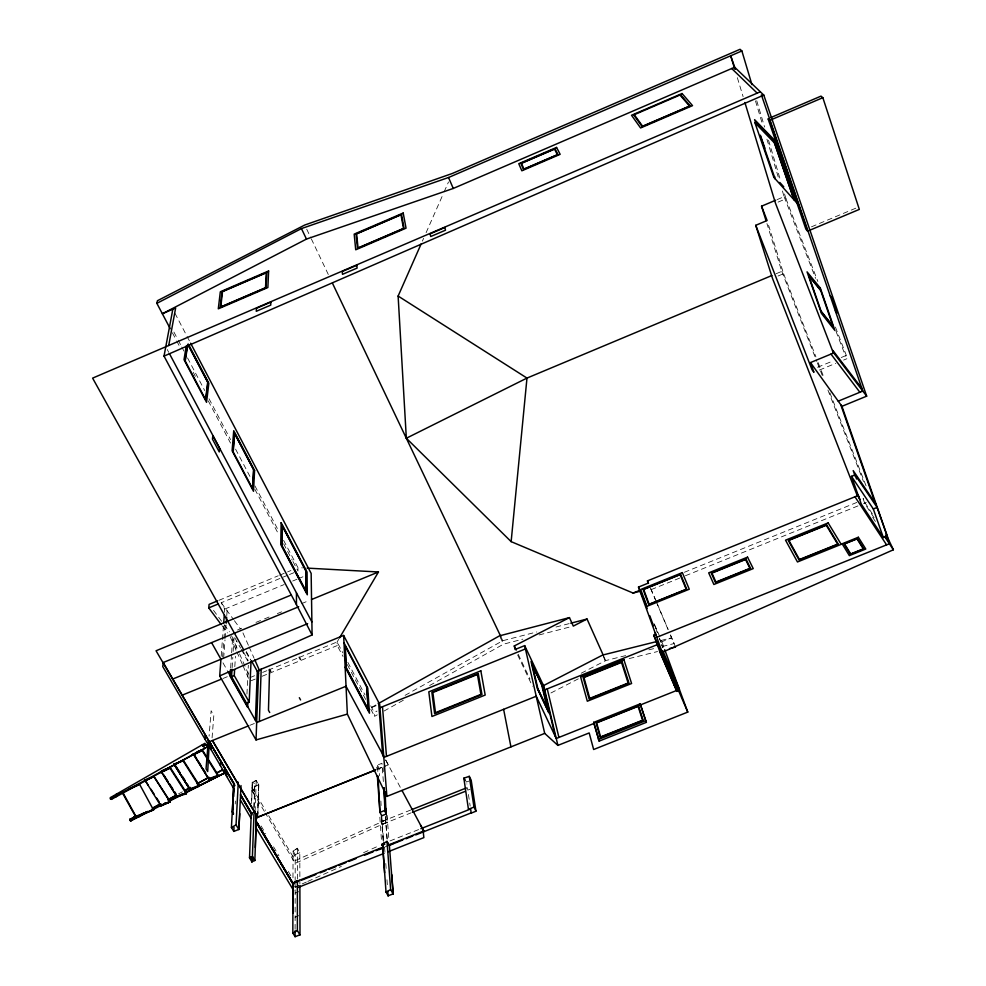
<?xml version="1.0" encoding="UTF-8"?>
<svg xmlns="http://www.w3.org/2000/svg" width="986" height="986" viewBox="0 0 986 986"><rect width="100%" height="100%" fill="white"/><g stroke="black" fill="none" stroke-linecap="round" stroke-linejoin="round"><path stroke-width="0.74" stroke-dasharray="4.93 3.7" d="M295.097 929.28L295.171 884.491M295.171 881.694L295.208 854.591L293.064 850.98L297.365 848.243L299.806 852.767L299.867 877.823M292.978 877.774L293.064 850.98L297.365 848.515M381.89 824.481L381.742 815.829L383.727 843.24M254.006 807.953L254.795 786.52L252.219 782.046L251.553 803.664L252.49 782.403L256.237 780.37L258.837 784.893L257.851 814.066M257.753 817.135L258.665 784.967L256.237 780.37L252.49 782.514L251.923 790.489L264.679 811.909M253.969 807.324L254.634 786.495L258.665 784.967L257.605 816.149M255.115 811.577L256.237 780.37M246.944 694.095L248.324 665.303M235.235 803.972L235.395 801.026M234.804 666.659L235.444 656.257M235.802 650.304L236.357 641.381M232.129 667.768L232.795 657.342M233.164 651.389L234.113 636.5M230.65 667.953L231.537 654.297M231.636 652.781L232.733 636.081M223.674 658.13L225.005 639.914M225.104 638.398L226.102 624.73M226.768 615.621L227.322 608.029M222.614 657.033L223.847 640.345M223.958 638.829L224.968 625.186M221.184 656.22L222.318 641.073M222.442 639.569L223.576 624.421M224.488 612.306L224.734 609.089L221.221 602.754L288.011 575.121M212.076 737.861L213.826 715.454L211.127 710.77L209.081 736.135M422.378 241.126L423.623 238.304M426.112 232.671L443.527 193.231M444.156 191.814L448.507 181.954M338.679 639.335L337.113 641.972L337.261 645.559L342.992 656.442M371.562 707.356L376.886 704.374M377.256 714.838L374.569 716.341L374.298 712.582L376.972 711.079M405.086 695.352L502.798 640.703L536.791 631.952M383.973 711.079L404.112 699.801M429.637 685.517L503.513 644.166L522.814 639.162M178.355 794.001L182.361 791.82M581.247 673.204L605.663 660.583L626.517 655.407M550.928 692.985L579.521 678.208M295.208 860.642L387.005 819.489L381.681 821.56L383.394 840.368M387.202 822.114L295.196 863.329L265.468 813.228M363.563 852.668L370.539 849.55M371.932 848.921L378.92 845.803M302.16 883.924L306.363 882.051M307.768 881.422L341.366 866.423M384.774 847.048L388.977 845.175M298.733 915.649L295.11 917.239L298.733 915.809M777.067 199.64L784.116 196.658L781.91 189.3M778.102 202.105L785.99 198.778L784.24 192.923M811.466 226.829L856.033 208.083M776.105 273.738L781.775 271.372L766.948 223.576M778.04 276.018L783.587 273.701L768.008 223.403M383.11 840.553L381.939 824.407L410.952 812.895M218.966 600.301L278.212 575.787M279.617 575.208L290.907 570.537M289.44 574.542L296.539 571.597M224.734 609.089L284.153 584.55M292.682 581.025L296.946 579.263M298.364 578.671L304.045 576.329M817.554 367.297L832.887 360.975M841.243 357.511L845.433 355.786L847.504 358.473L843.622 360.075M819.391 370.07L835.783 363.316M237.466 630.029L241.73 628.267M255.978 622.4L263.102 619.479M264.519 618.888L271.643 615.954M277.337 613.612L281.614 611.85M301.556 603.642L308.667 600.708M223.07 678.454L227.322 676.704M250 677.592L255.62 675.287M262.646 672.415L266.861 670.69M268.266 670.123L297.772 658.056M299.177 657.477L337.113 641.972L342.832 652.831M251.184 680.734L255.251 679.071M262.029 676.297L267.711 673.98M269.129 673.401L337.261 645.559M249.766 725.351L255.3 723.095M684.383 572.274L856.785 502.453M651.179 589.616L679.699 578.067M685.406 575.762L859.41 505.337M863.551 503.661L866.263 502.552M371.574 707.554L376.985 705.36M254.795 786.52L258.665 784.967L252.49 782.514M377.811 771.471L377.626 765.272M376.948 769.327L385.464 765.912M376.899 769.487L382.63 767.108M384.01 766.627L388.274 764.926M468.88 781.109L466.575 782.034L463.888 778.435M295.208 854.591L299.806 852.767M382.137 821.375L410.681 810.048M470.112 789.219L467.795 790.131L466.859 783.858M389.951 840.947L420.886 828.684M295.159 887.055L298.696 885.662M298.696 885.909L295.159 887.314L293.015 883.616M295.147 893.082L298.709 891.664M382.346 824.234L387.227 822.349L386.685 815.348M381.939 824.407L387.584 822.324M539.145 634.935L570.327 626.862M556.005 627.01L569.304 623.583M661.31 640.407L671.577 637.843L661.926 641.713L660.99 639.544L664.354 648.332M648.85 649.848L654.803 648.369M662.259 646.52L674.165 643.55L670.566 635.083M629.167 658.574L657.563 651.536M283.623 540.39L297.957 567.616L302.517 567.862M222.096 625.777L227.433 632.926M213.518 610.334L223.255 623.435M224.142 624.631L229.455 631.767M221.221 602.754L233.522 619.504M234.409 620.699L240.559 629.08M872.327 513.805L864.932 502.675L863.465 498.509M874.064 517.712L865.005 504.056L863.033 498.472M872.684 517.354L876.024 522.395M252.034 787.604L265.542 810.369M261.093 825.997L265.752 833.799M273.529 846.789L278.976 855.897M288.306 871.488L291.412 876.69M293.064 852.902L295.208 856.526M268.66 815.632L295.208 860.396M252.268 787.987L254.598 792.005M252.157 790.809L254.487 794.839M222.984 662.851L227.285 670.468M246.303 651.561L250.703 659.486M246.032 652.19L250.333 659.93M243.148 651.413L248.25 660.595M234.841 637.794L240.572 648.098M241.299 649.392L247.745 660.99M385.699 759.947L388.299 764.779M385.699 760.12L401.302 789.194M377.49 765.321L379.142 768.402L379.536 775.822M167.25 349.537L168.692 352.261M173.906 332.048L177.492 338.851M178.219 340.219L181.079 345.667M181.794 347.023L183.951 351.115M187.537 357.918L204.743 390.604M209.044 398.775L230.564 439.62M235.58 449.148L251.356 479.11M254.943 485.913L278.594 530.85M347.836 662.345L365.005 694.92M370.724 705.791L374.298 712.582M172.402 332.8L175.989 339.603M176.704 340.971L180.29 347.775M193.207 372.277L195.364 376.356M208.268 400.858L230.514 443.059M254.906 489.339L278.594 534.264M283.611 543.791L292.226 560.122M292.941 561.478L297.957 571.017L297.957 567.616M347.294 664.589L365.929 699.937M370.847 709.279L374.569 716.341M174.941 313.252L186.354 335.043M187.069 336.399L190.631 343.214M306.72 229.183L310.676 237.49M311.329 238.871L329.805 277.645M500.814 636.537L502.798 640.703M500.21 637.227L503.513 644.166M518.217 654.223L529.987 679.071M517.638 654.95L532.465 686.219M603.802 656.429L605.663 660.583M603.259 656.356L606.747 664.133M242.938 632.876L248.484 645.485M249.101 646.89L254.031 658.093M231.574 635.748L238.945 652.485M239.561 653.878L248.768 674.794M230.095 636.512L236.27 650.501M236.886 651.894L242.433 664.49M243.049 665.895L248.595 678.491M661.594 644.955L662.777 647.703M659.807 636.783L654.482 624.36L657.415 632.618M650.735 588.457L656.75 602.582M657.342 603.999L668.163 629.425M650.686 588.728L655.456 599.956M656.06 601.349L667.99 629.425M670.381 635.033L675.509 647.087M783.587 273.701L815.927 356.907M818.158 362.638L823.741 376.985M829.867 392.761L866.115 486.012M781.775 271.372L816.802 361.443M817.357 362.873L822.361 375.74M827.92 390.037L863.502 481.538M785.99 198.778L817.85 281.478M835.425 327.105L847.504 358.473M784.116 196.658L815.595 278.372M836.042 331.419L845.433 355.786M659.424 638.102L662.949 647.703L659.461 638.571M653.965 623.559L657.181 632.236M737.343 77.672L743.111 96.653M755.473 100.88L762.092 122.979M766.935 139.186L779.273 180.45M756.73 100.708L764.594 127.058M768.525 140.234L780.752 181.214M468.436 794.482L470.174 806.08M381.175 816.051L381.681 821.56M387.054 815.323L389.039 841.058M385.415 816.975L387.19 839.998M383.357 781.565L381.964 763.275L376.603 765.432L376.812 768.451M385.427 816.494L387.091 839.259M384.54 847.294L385.033 853.272M385.772 863.49L386.315 870.774M386.968 879.758L387.498 887.092M379.844 817.209L381.545 841.255M380.879 801.076L381.114 805.537M383.135 767.231L383.32 771.644M299.867 879.29L299.88 883.715M297.365 848.243L297.378 879.401"/><path stroke-width="1.48" d="M256.027 739.931L258.652 670.209L343.646 635.452L347.355 714.123L256.027 739.931L219.693 675.94L312.081 634.959L296.453 604.64L296.453 592.869M292.904 913.27L292.953 883.616L256.101 821.19M300.126 934.765L295.085 936.7L295.085 930.772M255.115 811.577L251.257 813.66L251.294 812.624L249.52 857.857L252.404 856.698L253.981 814.079M255.066 812.612L257.753 817.135L375.53 769.906M256.249 816.371L255.3 847.516M259.355 721.456L261.191 669.174M256.397 816.309L254.844 860.519L251.837 861.727L249.483 857.734L252.49 856.538L254.844 860.519L252.404 856.698L251.985 862.035M251.837 861.727L251.935 858.831M255.411 720.285L257.309 671.38M232.03 669.247L231.55 676.692L246.5 703.178L249.187 702.094L251.048 661.224M247.893 702.118L247.646 707.332L230.108 676.26L230.551 669.482M241.015 785.571L238.846 829.583L236.061 824.863L238.279 782.218M233.472 813.844L232.302 811.749L233.818 783.599L231.414 827.562L236.061 824.863M239.771 813.684L238.858 829.436L233.818 831.408L234.027 827.402M252.552 488.316L253.538 469.607L234.668 433.606L233.226 451.687M232.708 814.128L233.189 805.303M233.682 796.491L234.089 789.145L162.739 666.536L163.257 662.604L233.818 783.71M249.187 702.094L234.261 675.583L234.619 669.642M224.968 768.525L224.672 772.975L185.43 792.608M116.052 796.824L116.225 794.26M220.42 765.666L220.728 761.241M208.773 778.977L193.256 753.797L208.761 779.076L218.152 776.179L218.226 775.144L208.662 759.972M226.213 623.214L226.657 617.137M219.693 675.94L220.95 659.252L211.571 642.625M223.699 622.905L224.266 615.338M208.785 778.78L217.672 775.403M211.152 749.73L211.497 745.33L208.391 740.067L206.049 768.76L207.689 771.533L209.352 741.718L209.932 746.008M139.199 815.508L142.366 814.978L133.689 817.308L130.842 820.857L129.869 820.389L129.955 819.304L133.689 817.308L139.507 816.433L129.955 819.304L130.842 820.857L166.252 802.789M204.965 739.093L205.322 734.817M199.147 786.261L199.246 785.201L183.113 759.923L182.94 760.785L174.029 764.286L189.743 789.157L199.147 786.261L182.989 760.625L174.029 764.298L189.743 789.157L198.667 785.485M218.152 776.179L202.167 750.592C182.965 757.729 196.202 754.931 202.278 749.853L197.175 751.862M142.366 814.978L129.955 819.304L131.113 820.303L135.637 817.394L135.858 816.285L153.483 809.937L153.668 808.495L160.928 804.588L160.792 805.784M221.209 624.582L208.761 607.894L209.094 604.381L217.549 600.881M186.366 793.804L185.873 793.027L176.938 796.713L161.112 771.385L176.938 796.713L186.366 793.804L186.465 792.744L170.184 767.428L162.493 770.448M640.444 591.132L633.086 593.054L511.142 541.634L526.98 378.082L771.865 275.525M183.113 759.923L182.94 760.785M182.718 793.964L170.541 800.053L169.986 801.865L153.89 776.487L146.199 779.569M187.377 784.129L189.743 789.157L174.066 763.867M163.775 770.004L170.184 767.428C164.107 772.556 150.833 775.304 170.036 768.18L185.873 793.027M205.606 399.33L207.689 382.186L187.845 344.36M160.817 805.562L169.986 801.865L160.952 806.03L144.868 780.012M133.689 817.308L134.269 817.838L135.797 816.654M187.414 345.1L184.986 360.543L205.815 400.02L207.96 382.432L188.338 345.026M185.269 360.802L187.611 345.852M186.206 346L184.025 359.668L206.555 402.337L208.847 383.246L188.338 344.139M202.13 750.703L202.278 749.853L197.175 751.911M168.729 345.494L175.631 308.026L162.357 313.745L306.461 239.08L453.264 188.449L734.669 67.245L763.78 95.087L866.669 396.162L841.933 406.318L810.48 362.577L833.749 352.951L866.669 396.162M296.453 604.64L164.021 356.106L172.833 309.222M117.248 794.704L110.543 798.5L111.455 799.338L207.331 746.957L204.854 743.333L110.444 797.588L110.444 798.882L111.455 799.338L111.628 798.487L119.577 793.927M169.999 768.291L170.184 767.428M135.785 816.802L122.19 792.485L121.574 792.892L122.375 791.659L136.204 816.926L153.483 809.937L139.753 784.585L129.055 788.923M170.245 328.72L156.86 303.331L157.415 300.73L304.736 225.03L452.241 173.511L740.055 49.3L741.879 50.952L751.924 84.611M135.637 817.221L136.019 816.408M511.142 541.634L406.331 438.24L398.122 296.059L421.133 243.936M339.455 638.016L378.464 571.979L307.077 568.109M256.286 822.176L292.953 883.616L297.378 880.868L297.378 930.55L299.99 934.974L299.88 885.44M256.077 821.412L292.953 883.616L297.378 881.114M297.378 880.868L292.965 883.382L292.842 933.126L297.378 930.55M387.005 841.354L390.629 889.52L386.019 892.133L382.568 843.893L387.005 841.354L389.396 845.766M378.217 703.634L499.545 635.834L569.452 617.606L573.297 626.098L587.04 619.023L603.185 655.049M137.83 816.593L131.113 820.303L139.236 815.977M141.861 814.374L144.548 812.883M153.939 807.694L160.656 803.984M170.048 798.796L175.422 795.838M184.826 790.649L188.844 788.418M198.248 783.229L208.983 777.301L197.052 783.771M222.417 769.881L217.043 772.851L222.417 769.881L224.672 772.975L186.317 792.115M143.648 813.006L135.637 817.394L146.594 811.934M152.99 807.891L159.67 804.243M167.682 799.856L175.681 795.468M185.035 790.353L190.372 787.432M110.444 798.882L204.841 748.312L202.315 744.787M141.935 814.547L147.345 811.663M152.756 808.779L160.866 804.465M134.084 818.097L138.126 815.977M152.966 808.175L159.707 804.638M156.86 303.331L301.445 228.592L448.531 177.505L741.879 50.952M542.596 686.071L602.668 655.049L656.91 641.504M664.7 649.638L687.772 712.089L593.646 749.508L589.184 732.943L557.903 745.404L543.902 686.478L524.675 645.62L515.062 649.515L514.285 645.953L569.452 617.606M168.963 801.408L182.558 794.469M185.269 793.089L227.174 771.705L225.782 769.918L226.718 776.487M129.869 820.389L148.048 811.293M152.078 809.198L161.667 804.416M168.507 800.989L182.213 794.161M406.331 438.24L526.98 378.082L398.122 296.059M144.769 780.924L153.865 776.709M379.166 849.55L383.369 847.677M662.235 652.325L893.39 549.769L888.46 539.404L841.933 406.318M164.021 356.106L763.78 95.087M760.342 91.797L92.61 378.131L243.727 649.897M754.931 122.732L755.917 122.301L775.674 142.711L795.098 199.369L794.087 199.788L774.651 143.155L754.931 122.732L773.862 177.357L796.959 203.104M770.83 117.556L821.005 96.123L822.842 97.688L859.324 209.402L809.013 230.551M769.684 120.391L807.608 231.143L805.895 229.171L768.045 118.751L769.684 120.391L822.842 97.688M774.651 143.155L775.674 142.711M773.862 177.357L774.836 176.938M766.048 220.679L761.549 206.197L775.649 200.244M857.475 496.155L772.482 278.348L755.744 225.313L767.108 220.519L761.549 206.197M193.207 754.253L202.216 750.666M174.017 764.347L182.989 760.625M161.051 771.865L170.048 768.131M208.761 607.894L218.448 603.888M290.845 595.187L156.047 650.772L234.951 785.62M311.527 599.537L378.464 571.979M162.961 662.629L298.721 606.76M838.223 401.166L862.787 391.072L761.389 94.866M172.562 679.107L307.632 623.67M181.979 695.266L221.653 679.034M231.55 676.692L234.261 675.583M851.473 476.349L855.121 474.87L877.096 507.42L887.117 536.039L883.345 537.555L861.308 504.142L851.473 476.349L873.3 508.949L883.345 537.555M209.131 741.854L248.373 725.906M687.772 712.089L663.122 654.766L638.497 587.077L648.295 583.108L647.457 580.89L857.623 495.711L860.137 499.495M633.086 593.054L640.21 590.158M379.955 707.751L525.427 648.936M873.3 508.949L877.096 507.42M675.385 687.686L660.028 652.017L653.792 635.194L655.789 634.392M656.762 637.289L889.409 543.742L887.252 537.567M544.703 689.892L658.278 644.265M255.966 817.986L375.469 770.054M255.584 818.343L257.716 817.48L212.409 740.523L257.753 817.135M670.874 674.88L672.846 674.091L678.873 690.557L676.864 691.359L659.585 651.228L661.618 650.415L678.873 690.557M347.355 714.123L386.882 796.417L544.703 733.399L557.903 745.404M593.695 722.405L640.185 703.856L646.385 722.344L599.168 741.115L593.695 722.405L599.168 741.115M594.41 723.28L556.264 738.489L536.224 696.239L383.837 757.421L382.679 755.239L378.575 702.155M638.41 705.73L676.729 690.447M384.639 844.189L381.829 845.31L381.755 844.262L383.271 846.321M161.421 805.352L170.356 801.803L153.89 776.487M385.834 808.545L386.241 814.005L381.779 815.792L379.943 812.39L377.355 776.031M412.099 809.481L466.316 787.962M598.416 739.488L645.657 720.704L640.185 703.856M412.382 812.316L465.306 791.327M420.886 828.684L470.605 808.988L471.222 813.105L475.955 811.231L471.185 780.197L469.287 776.339L463.851 778.176L468.436 809.223L473.983 807.09L469.287 776.339M292.645 882.988L383.147 847.097M387.436 845.396L423.746 830.988M292.953 883.616L298.684 881.348M301.543 880.215L315.853 874.533M320.154 872.832L325.873 870.564M328.732 869.43L335.893 866.595M338.753 865.462L345.901 862.614M348.773 861.481L355.921 858.646M364.512 855.244L373.102 851.83M375.962 850.696L383.11 847.861M402.781 839.973L388.989 845.433L387.313 842.241M406.035 838.766L412.752 836.017M415.747 834.908L471.185 812.883M297.378 887.733L384.059 853.383M388.324 851.682L423.857 837.607L423.167 831.21M392.798 843.93L388.977 845.175M381.829 845.236L384.626 844.152M393.106 893.883L388.139 895.793L386.007 891.985M164.97 803.393L170.356 801.803L164.6 803.356M570.783 623.214L587.04 619.023M669.531 648.566L675.509 647.087M150.735 810.406L153.483 809.937M111.628 798.487L110.444 797.588L111.455 799.338M130.041 820.229L130.842 820.857M731.711 68.515L757.186 93.14M775.846 141.516L754.61 119.651L756.114 123.989M779.79 182.435L783.759 186.822M680.118 95.149L689.51 106.081L642.613 126.233L634.368 114.844M830.274 295.812L832.073 297.994L837.163 312.882L835.352 310.652M809.21 276.425L820.451 290.217M821.326 311.416L832.726 325.836M861.887 388.459L832.874 350.437L833.749 352.951M830.988 354.097L859.866 392.268M463.851 778.176L465.219 780.099M876.406 504.906L853.198 470.605L855.17 476.176M885.601 535.09L888.46 539.404M859.311 497.166L856.809 493.382L857.623 495.711M885.218 536.273L888.559 541.314M885.218 537.419L893.39 549.769M854.973 496.784L886.587 544.876M144.917 780.086L148.282 785.25M150.809 789.12L154.186 794.272M156.712 798.142L159.239 802.012M163.713 774.897L167.891 781.343M169.555 783.919L172.895 789.083M174.559 791.659L176.223 794.248M175.816 766.097L179.945 772.531M182.422 776.401L184.9 780.259M194.156 754.734L196.608 758.604M198.235 761.18L201.501 766.332M203.141 768.907L205.581 772.777M202.278 749.853L207.06 757.433M255.645 827.192L293.569 890.444M231.427 827.427L233.818 831.408M292.842 932.978L295.085 936.7M255.842 821.621L293.594 884.676M208.712 740.622L234.409 784.153M240.646 794.704L251.553 813.179M257.001 822.41L293.606 884.405M240.424 794.901L252.157 814.793M232.302 811.749L233.472 813.746M240.658 795.455L251.257 813.66M240.424 800.04L251.073 818.343M228 671.737L256.68 722.541L346.037 686.244L383.751 756.324M269.72 712.508L268.463 710.253L269.572 669.371L270.78 671.565M251.442 660.817L258.529 673.561M390.629 889.52L393.118 894.031L389.371 845.384M420.517 825.085L424.079 831.605L402.029 790.538M299.337 697.706L300.57 699.961M299.251 657.231L300.447 659.437M382.605 754.352L383.764 756.508M169.419 353.617L311.884 621.919M345.137 667.152L369.467 713.211L367.753 688.08L343.991 642.773M190.631 343.214L311.157 573.396L312.081 634.959M343.646 635.452L379.684 704.275L386.882 796.417M473.983 807.09L475.918 811.01M301.445 228.592L306.461 239.08M332.442 283.179L500.814 636.537M514.285 645.953L516.257 650.094M532.44 665.143L541.573 684.518L547.587 709.575L537.851 688.967M547.304 708.798L537.986 689.115L532.157 664.391L541.708 684.666M645.657 720.704L646.385 722.344M254.647 659.486L259.564 670.702M448.531 177.505L453.264 188.449M655.16 632.889L656.356 635.674M662.838 650.822L679.428 689.374M653.792 635.194L661.335 652.954M665.575 662.567L667.337 666.672M638.497 587.077L645.608 603.654M647.457 580.89L648.517 583.379M755.744 225.313L811.983 369.602L813.931 372.326L810.48 362.577M833.293 352.778L775.477 203.227L744.886 102.495M383.985 787.826L384.922 810.406L386.241 814.005M645.62 604.319L647.186 608.596M649.774 615.72L653.41 625.679M673.364 681.745L676.864 691.359M670.554 674.313L675.693 688.45M855.121 474.87L856.587 479.036M840.762 404.704L875.198 503.131M735.346 69.193L730.7 55.771L734.693 68.909M760.391 135.242L764.877 148.183M760.12 135.538L775.119 178.885M774.441 142.933L793.878 199.554M384.922 810.406L386.056 814.079L385.132 792.041M547.242 688.869L558.926 737.429M542.904 684.358L555.229 736.295M524.675 645.62L544.703 733.399M503.624 709.328L510.933 746.883M382.482 706.728L386.487 756.361M391.762 874.619L393.241 893.834M383.825 787.666L385.526 810.159L379.943 812.39L378.057 776.081M387.818 891.455L388.102 896.015M382.519 843.893L384.626 872.783M366.656 687.341L368.111 709.217L346.332 667.966L345.31 646.668M210.104 743.013L210.4 748.423M282.107 525.353L281.762 545.554L306.313 592.081L306.116 571.116L282.107 525.353M282.39 526.154L282.058 545.862L306.03 591.267L305.833 570.832L282.39 526.154M281.146 522.679L280.751 544.531L307.299 594.804L307.053 572.065L281.146 522.679M270.854 302.123L270.743 305.105L256.261 311.305L256.446 308.31L270.854 302.123M268.623 270.965L267.872 287.53L218.288 308.84L220.322 291.77L268.623 270.965M266.257 272.777L265.517 287.715L220.753 306.942L222.54 291.597L266.257 272.777M266.799 272.358L266.06 287.678L220.198 307.373L222.035 291.634L266.799 272.358M253.784 469.804L252.761 488.994L232.967 451.477L234.446 432.94L253.784 469.804M254.585 470.482L253.513 491.299L232.104 450.75L233.731 430.697L254.585 470.482M219.607 448.408L219.262 451.933L212.458 439.127L212.828 435.652L219.607 448.408M205.692 744.627L203.042 746.155L205.692 744.627M403.2 213.025L354.184 234.126L355.712 249.791L406.047 228.16L403.2 213.025M556.56 147.419L518.772 163.688L521.84 170.8L560.159 154.321L556.56 147.419M401.487 214.381L356.057 233.941L357.511 248.373L404.063 228.37L401.487 214.381M682.053 93.51L631.508 115.263L640.592 127.958L692.542 105.638L682.053 93.51M400.982 214.775L356.612 233.879L358.041 247.954L403.484 228.432L400.982 214.775M554.933 148.75L520.891 163.405L523.517 169.432L557.965 154.617L554.933 148.75M554.526 149.083L521.421 163.331L523.936 169.087L557.41 154.691L554.526 149.083M680.562 94.767L633.715 114.943L642.157 126.627L690.2 105.983L680.562 94.767M356.833 265.259L342.278 271.495L342.487 274.342L357.105 268.081L356.833 265.259M444.822 227.532L430.13 233.83L430.734 236.517L445.499 230.194L444.822 227.532M682.349 572.607L640.703 589.468L646.865 606.353L689.276 589.221L682.349 572.607M680.562 574.271L643.118 589.431L648.714 604.64L686.774 589.258L680.562 574.271M680.155 574.653L643.673 589.418L649.133 604.245L686.194 589.271L680.155 574.653M828.166 522.913L785.522 540.168L797.464 561.971L841.194 544.346L828.166 522.913M826.613 524.823L788.258 540.34L799.079 559.986L838.31 544.173L826.613 524.823M747.548 557.139L708.7 572.854L713.876 584.488L753.23 568.602L747.548 557.139M826.268 525.255L788.886 540.377L799.449 559.53L837.656 544.124L826.268 525.255M745.971 559.013L711.251 573.051L715.503 582.566L750.592 568.392L745.971 559.013M745.552 559.506L711.917 573.112L715.935 582.06L749.915 568.343L745.552 559.506M480.835 670.825L428.811 691.852L431.93 716.489L485.186 695.044L480.835 670.825M478.259 673.598L431.868 692.332L434.616 713.617L481.969 694.538L478.259 673.598M477.421 674.498L432.866 692.492L435.492 712.681L480.909 694.378L477.421 674.498M858.35 537.247L842.13 543.779L849.353 555.636L865.782 549.029L858.35 537.247M857.302 538.553L844.053 543.89L850.413 554.292L863.822 548.906L857.302 538.553M857.031 538.898L844.558 543.927L850.684 553.947L863.305 548.869L857.031 538.898M623.891 659.659L580.643 677.025L587.311 701.231L631.595 683.508L623.891 659.659M622.117 661.717L583.12 677.37L589.16 699.086L628.982 683.15L622.117 661.717M621.525 662.395L583.946 677.493L589.776 698.384L628.131 683.027L621.525 662.395M257.605 816.149L256.422 816.618L255.707 815.397L257.605 816.149M638.521 705.853L596.062 722.787L600.141 737.454L643.192 720.31L638.521 705.853M638.09 706.358L596.666 722.886L600.585 736.924L642.552 720.211L638.09 706.358M820.327 288.072L807.053 271.853L821.449 313.412L834.932 330.52L820.327 288.072M820.414 289.637L808.619 275.168L821.35 311.958L833.33 327.118L820.414 289.637M368.468 710.277L346.012 667.744L344.952 645.633L366.94 687.525L368.468 710.277M548.746 712.668L537.259 688.376L531.035 661.384L542.263 685.245L548.746 712.668"/></g></svg>
